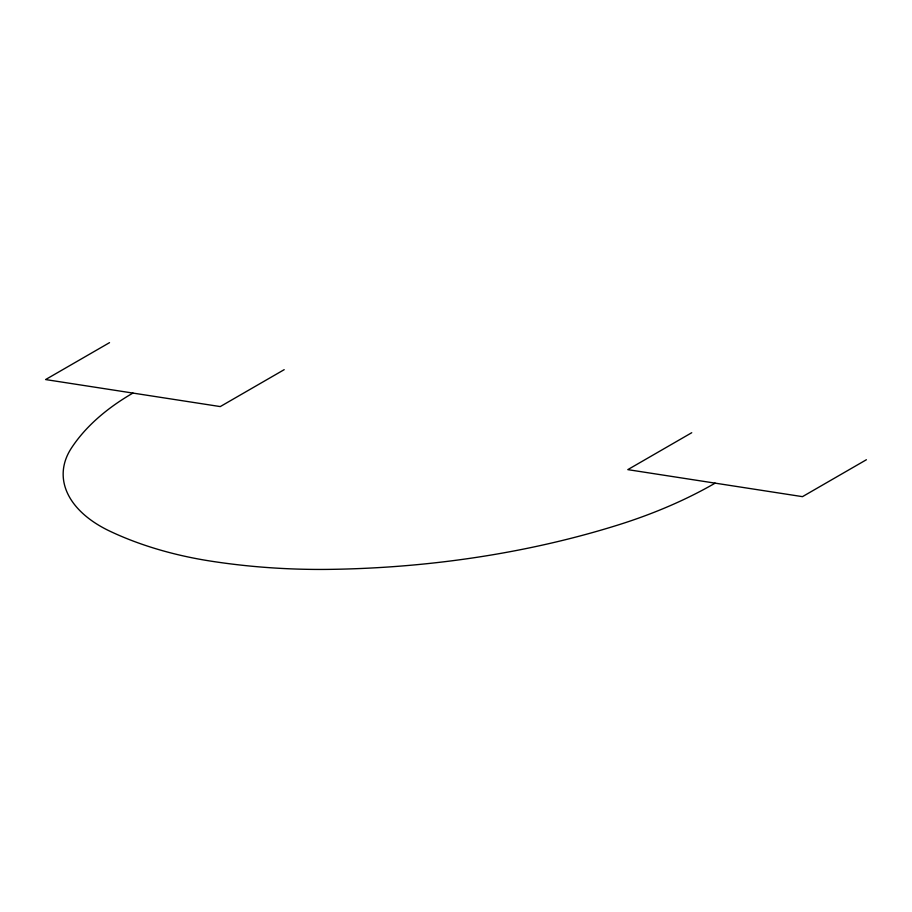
<?xml version="1.0" encoding="UTF-8"?>
<svg xmlns="http://www.w3.org/2000/svg" width="912" height="912" viewBox="0 0 912 912"><rect width="100%" height="100%" fill="white"/><g stroke="black" fill="none" stroke-linecap="round" stroke-linejoin="round"><path stroke-width="1.37" d="M109.531 342.65L45.6 379.563L220.259 406.581L284.191 369.668M691.741 432.721L627.809 469.634L802.469 496.652L866.4 459.739M132.935 393.072A269.314 155.485 0 0 0 71.364 448.168A127.714 73.735 0 0 0 109.907 531.194A269.314 155.485 0 0 0 210.934 561.142A421.789 243.515 0 0 0 331.512 569.35A637.203 367.889 0 0 0 617.823 525.061A421.789 243.515 0 0 0 715.133 483.143"/></g></svg>
